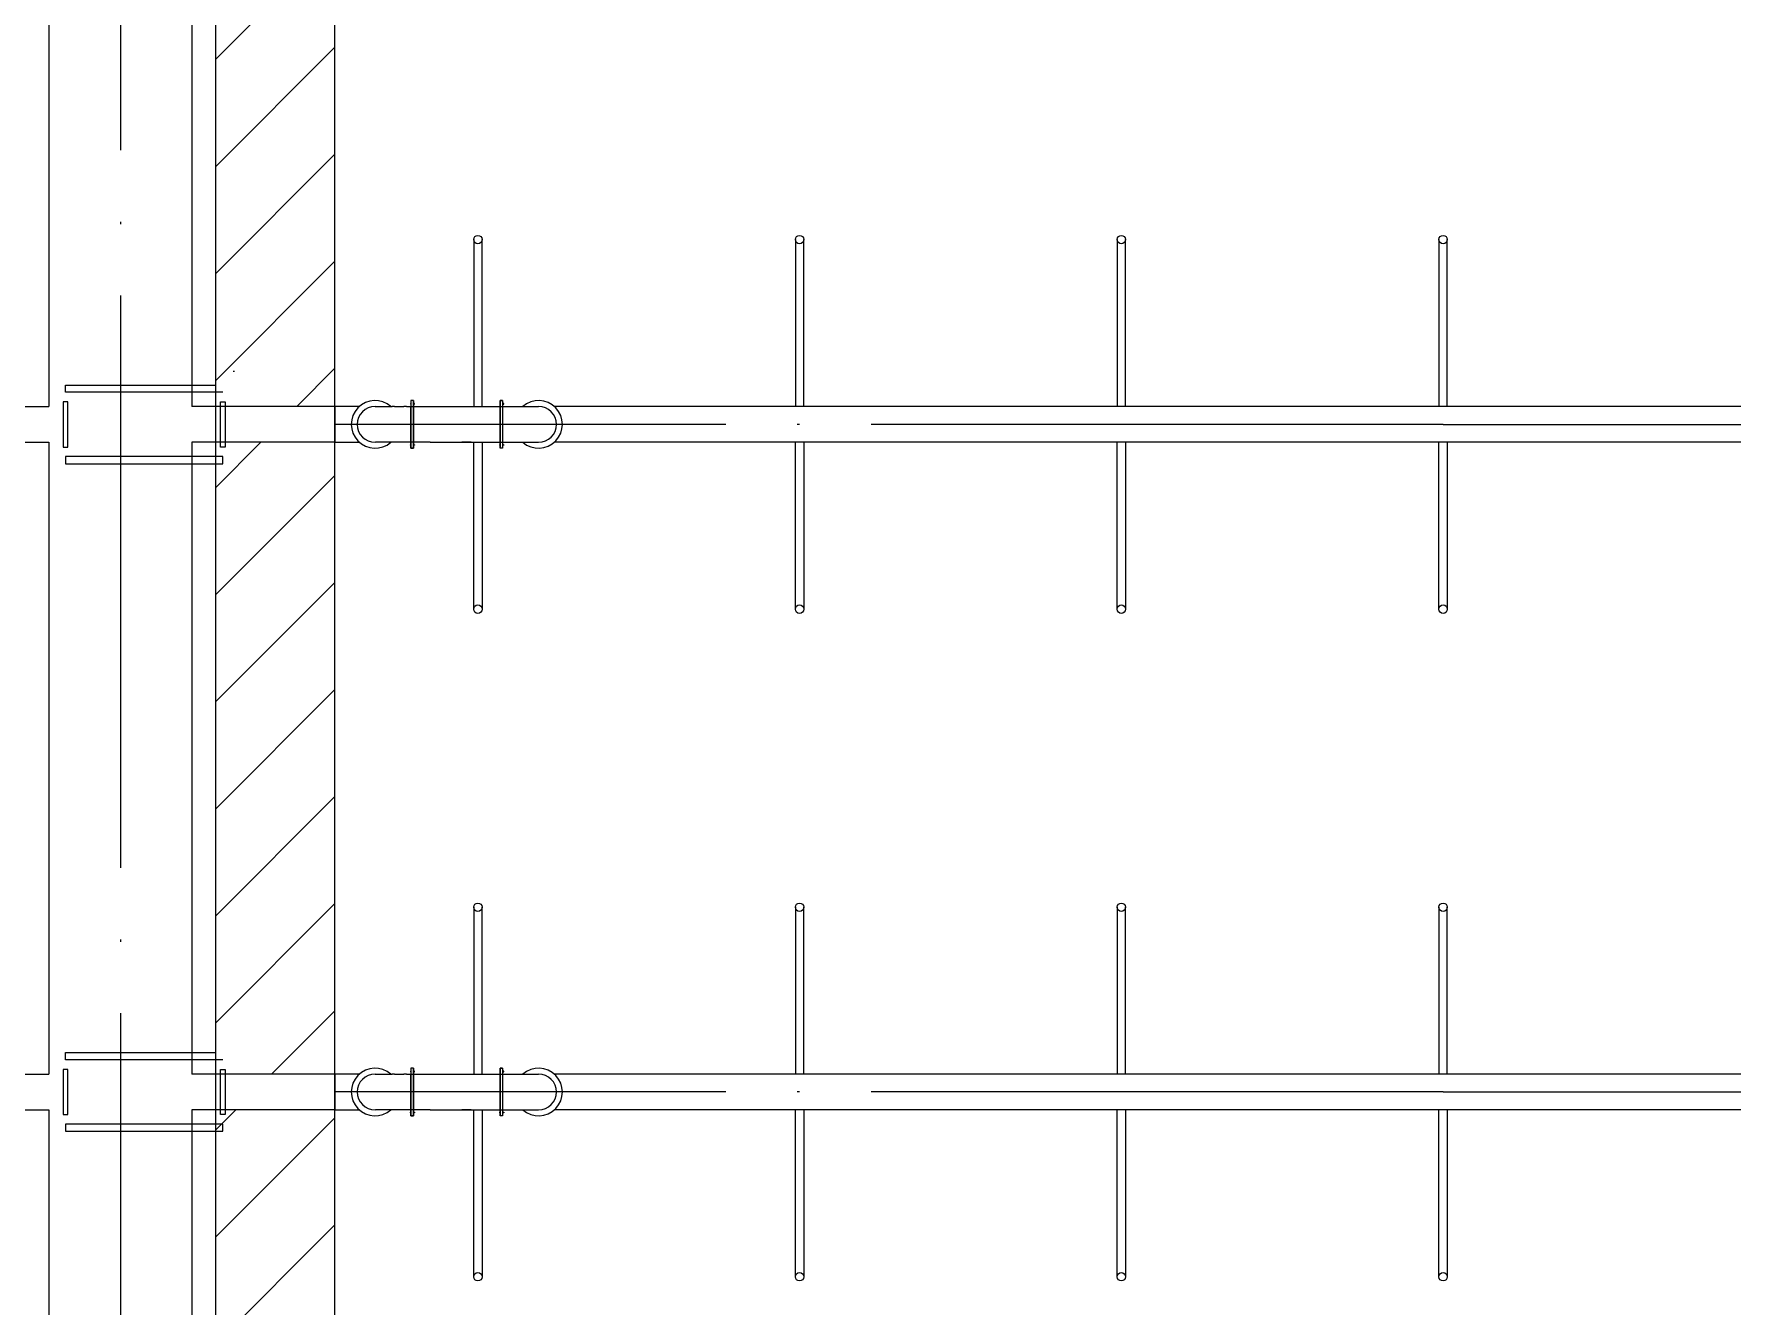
# Model space of a CAD drawing. Header units: millimetres. Extents: x 279 to 2876, y -494 to 1800.
# Drawn here: x 995.9 to 1067.2, y 194.5 to 247.8 of the extents above; entities that cross this region are included whole.
import ezdxf

# ---------------------------------------------------------------- set-up
doc = ezdxf.new("R2010")
doc.units = ezdxf.units.MM
doc.linetypes.add('ACAD_ISO04W100', pattern=[30, 24, -3, 0, -3])
doc.layers.add('图层1', color=1, linetype='Continuous', lineweight=25, plot=False)
doc.layers.add('图层2', color=5, linetype='Continuous', lineweight=25, plot=False)
doc.layers.add('图层3', color=2, linetype='Continuous')

msp = doc.modelspace()

# ---------------------------------------------------------------- hatches: boundary and pattern name
at = {"layer": '图层3'}
h = msp.add_hatch(dxfattribs=at)
h.set_pattern_fill('ANSI31', color=256, style=0)
h.set_pattern_definition([(45, (155.4213, -677.7282), (-2.245064, 2.245064), [])])
h.paths.add_polyline_path([(1020.5659, 162.43685), (1020.5659, 157.43685), (1067.0659, 157.43685), (1067.0659, 162.43685)])
h.paths.add_polyline_path([(1070.0659, 162.43685), (1070.0659, 157.43685), (1116.5659, 157.43685), (1116.5659, 162.43685)])
h.paths.add_polyline_path([(1003.5659, 157.43685), (1016.5659, 157.43685), (1016.5659, 162.43685), (1008.5659, 162.43685), (1008.5659, 172.43685), (1008.5659, 174.68685), (1003.5659, 174.68685), (1003.5659, 167.43685), (1003.5659, 162.43685)])
h.paths.add_polyline_path([(1003.5659, 176.18685), (1008.5659, 176.18685), (1008.5659, 202.68685), (1003.5659, 202.68685)])
h.paths.add_polyline_path([(1008.5659, 407.43685), (1008.5659, 412.43685), (1022.26142, 412.43685), (1027.26379, 417.43685), (1003.5659, 417.43685), (1003.5659, 400.18685), (1008.5659, 400.18685), (1008.5659, 402.43685)])
h.paths.add_polyline_path([(1027.26379, 417.43685), (1022.26142, 412.43685), (1033.1433, 412.43685), (1038.14568, 417.43685)])
h.paths.add_polyline_path([(1038.14568, 417.43685), (1033.1433, 412.43685), (1067.0659, 412.43685), (1067.0659, 417.43685)])
h.paths.add_polyline_path([(1003.5659, 372.18685), (1008.5659, 372.18685), (1008.5659, 398.68685), (1003.5659, 398.68685)])
h.paths.add_polyline_path([(1008.5659, 370.68685), (1003.5659, 370.68685), (1003.5659, 344.18685), (1008.5659, 344.18685)])
h.paths.add_polyline_path([(1008.5659, 342.68685), (1003.5659, 342.68685), (1003.5659, 316.18685), (1008.5659, 316.18685)])
h.paths.add_polyline_path([(1008.5659, 314.68685), (1003.5659, 314.68685), (1003.5659, 288.18685), (1008.5659, 288.18685)])
h.paths.add_polyline_path([(1003.5659, 260.18685), (1008.5659, 260.18685), (1008.5659, 286.68685), (1003.5659, 286.68685)])
h.paths.add_polyline_path([(1003.5659, 232.18685), (1008.5659, 232.18685), (1008.5659, 258.68685), (1003.5659, 258.68685)])
h.paths.add_polyline_path([(1008.5659, 230.68685), (1003.5659, 230.68685), (1003.5659, 204.18685), (1008.5659, 204.18685)])
h.paths.add_polyline_path([(1133.5659, 407.43685), (1133.5659, 412.43685), (1133.5659, 417.43685), (1070.0659, 417.43685), (1070.0659, 412.43685), (1128.5659, 412.43685), (1128.5659, 402.43685), (1128.5659, 162.43685), (1120.5659, 162.43685), (1120.5659, 157.43685), (1133.5659, 157.43685)])
h.paths.add_polyline_path([(1138.5659, 412.43685), (1197.0659, 412.43685), (1197.0659, 417.43685), (1133.5659, 417.43685), (1133.5659, 412.43685), (1133.5659, 402.43685), (1133.5659, 157.43685), (1146.5659, 157.43685), (1146.5659, 162.43685), (1138.5659, 162.43685), (1138.5659, 402.43685)])
h.paths.add_polyline_path([(1258.5659, 412.43685), (1258.5659, 407.43685), (1258.5659, 402.43685), (1258.5659, 400.18685), (1263.5659, 400.18685), (1263.5659, 417.43685), (1200.0659, 417.43685), (1200.0659, 412.43685)])
h.paths.add_polyline_path([(1258.5659, 372.18685), (1263.5659, 372.18685), (1263.5659, 398.68685), (1258.5659, 398.68685)])
h.paths.add_polyline_path([(1258.5659, 344.18685), (1263.5659, 344.18685), (1263.5659, 370.68685), (1258.5659, 370.68685)])
h.paths.add_polyline_path([(1258.5659, 316.18685), (1263.5659, 316.18685), (1263.5659, 342.68685), (1258.5659, 342.68685)])
h.paths.add_polyline_path([(1258.5659, 288.18685), (1263.5659, 288.18685), (1263.5659, 314.68685), (1258.5659, 314.68685)])
h.paths.add_polyline_path([(1258.5659, 260.18685), (1263.5659, 260.18685), (1263.5659, 286.68685), (1258.5659, 286.68685)])
h.paths.add_polyline_path([(1263.5659, 258.68685), (1258.5659, 258.68685), (1258.5659, 232.18685), (1263.5659, 232.18685)])
h.paths.add_polyline_path([(1263.5659, 230.68685), (1258.5659, 230.68685), (1258.5659, 204.18685), (1263.5659, 204.18685)])
h.paths.add_polyline_path([(1258.5659, 176.18685), (1263.5659, 176.18685), (1263.5659, 202.68685), (1258.5659, 202.68685)])
h.paths.add_polyline_path([(1258.5659, 162.43685), (1250.5659, 162.43685), (1250.5659, 157.43685), (1263.5659, 157.43685), (1263.5659, 162.43685), (1263.5659, 172.43685), (1263.5659, 174.68685), (1258.5659, 174.68685)])
h.paths.add_polyline_path([(1246.5659, 157.43685), (1246.5659, 162.43685), (1200.0659, 162.43685), (1200.0659, 157.43685)])
h.paths.add_polyline_path([(1150.5659, 162.43685), (1150.5659, 157.43685), (1197.0659, 157.43685), (1197.0659, 162.43685)])
h.paths.add_polyline_path([(1276.56598, 162.43685), (1276.56598, 172.43685), (1276.56598, 174.68685), (1271.56598, 174.68685), (1271.56598, 167.43685), (1271.56598, 162.43685), (1271.56598, 157.43685), (1284.56598, 157.43685), (1284.56598, 162.43685)])
h.paths.add_polyline_path([(1288.56598, 162.43685), (1288.56598, 157.43685), (1335.06598, 157.43685), (1335.06598, 162.43685)])
h.paths.add_polyline_path([(1338.06598, 162.43685), (1338.06598, 157.43685), (1384.56598, 157.43685), (1384.56598, 162.43685)], flags=17)
h.paths.add_polyline_path([(1276.56598, 202.68685), (1271.56598, 202.68685), (1271.56598, 176.18685), (1276.56598, 176.18685)])
h.paths.add_polyline_path([(1271.56598, 204.18685), (1276.56598, 204.18685), (1276.56598, 230.68685), (1271.56598, 230.68685)])
h.paths.add_polyline_path([(1271.56598, 232.18685), (1276.56598, 232.18685), (1276.56598, 258.68685), (1271.56598, 258.68685)])
h.paths.add_polyline_path([(1276.56598, 286.68685), (1271.56598, 286.68685), (1271.56598, 260.18685), (1276.56598, 260.18685)])
h.paths.add_polyline_path([(1276.56598, 314.68685), (1271.56598, 314.68685), (1271.56598, 288.18685), (1276.56598, 288.18685)])
h.paths.add_polyline_path([(1271.56598, 316.18685), (1276.56598, 316.18685), (1276.56598, 342.68685), (1271.56598, 342.68685)])
h.paths.add_polyline_path([(1271.56598, 344.18685), (1276.56598, 344.18685), (1276.56598, 370.68685), (1271.56598, 370.68685)])
h.paths.add_polyline_path([(1276.56598, 398.68685), (1271.56598, 398.68685), (1271.56598, 372.18685), (1276.56598, 372.18685)])
h.paths.add_polyline_path([(1276.56598, 412.43685), (1335.06598, 412.43685), (1335.06598, 417.43685), (1271.56598, 417.43685), (1271.56598, 400.18685), (1276.56598, 400.18685), (1276.56598, 402.43685), (1276.56598, 407.43685)])
h.paths.add_polyline_path([(1338.06598, 417.43685), (1338.06598, 412.43685), (1396.56598, 412.43685), (1396.56598, 402.43685), (1396.56598, 162.43685), (1388.56598, 162.43685), (1388.56598, 157.43685), (1401.56598, 157.43685), (1401.56598, 407.43685), (1401.56598, 412.43685), (1401.56598, 417.43685)])
h = msp.add_hatch(dxfattribs=at)
h.set_pattern_fill('AR-CONC', color=256, scale=0.25, style=0)
h.set_pattern_definition([(50, (155.42, -677.73), (45.5462, -3.9848), [4.7625, -52.3875]), (355, (155.42, -677.73), (-8.8107, 47.7642), [3.81, -41.91]), (100.451, (159.217, -678.06), (36.7356, 43.7792), [4.0475, -44.5225]), (46.1842, (155.42, -665.03), (67.7698, -10.5106), [7.1437, -78.5812]), (96.6356, (161.07, -665.904), (59.351, 61.8564), [6.0713, -66.7837]), (351.184, (155.42, -665.03), (59.3512, 61.8563), [5.715, -62.865]), (21, (161.77, -668.203), (37.9037, -25.5664), [4.7625, -52.3875]), (326, (161.77, -668.203), (15.4505, 46.047), [3.81, -41.91]), (71.4514, (164.93, -670.334), (53.3541, 20.4807), [4.0475, -44.5225]), (37.5, (155.421, -677.728), (0.77215, 21.13876), [0, -41.402, 0, -42.545, 0, -42.06875]), (7.5, (155.421, -677.728), (16.70492, 25.04514), [0, -24.257, 0, -40.4495, 0, -16.03375]), (327.5, (141.26, -677.728), (33.89765, -1.43219), [0, -15.875, 0, -49.53, 0, -65.7225]), (317.5, (134.91, -677.728), (37.0323, 6.3566), [0, -20.6375, 0, -32.893, 0, -46.6725])])
h.paths.add_polyline_path([(1008.5659, 398.68685), (1003.5659, 398.68685), (1003.5659, 372.18685), (1008.5659, 372.18685)])
h.paths.add_polyline_path([(1008.5659, 412.43685), (1022.26142, 412.43685), (1027.26379, 417.43685), (1003.5659, 417.43685), (1003.5659, 400.18685), (1008.5659, 400.18685), (1008.5659, 402.43685), (1008.5659, 407.43685)])
h.paths.add_polyline_path([(1067.0659, 417.43685), (1038.14568, 417.43685), (1033.1433, 412.43685), (1067.0659, 412.43685)])
h.paths.add_polyline_path([(1038.14568, 417.43685), (1027.26379, 417.43685), (1022.26142, 412.43685), (1033.1433, 412.43685)])
h.paths.add_polyline_path([(1133.5659, 417.43685), (1070.0659, 417.43685), (1070.0659, 412.43685), (1128.5659, 412.43685), (1128.5659, 402.43685), (1128.5659, 162.43685), (1120.5659, 162.43685), (1120.5659, 157.43685), (1133.5659, 157.43685), (1133.5659, 407.43685), (1133.5659, 412.43685)])
h.paths.add_polyline_path([(1116.5659, 162.43685), (1070.0659, 162.43685), (1070.0659, 157.43685), (1116.5659, 157.43685)])
h.paths.add_polyline_path([(1067.0659, 162.43685), (1020.5659, 162.43685), (1020.5659, 157.43685), (1067.0659, 157.43685)])
h.paths.add_polyline_path([(1008.5659, 172.43685), (1008.5659, 174.68685), (1003.5659, 174.68685), (1003.5659, 167.43685), (1003.5659, 162.43685), (1003.5659, 157.43685), (1016.5659, 157.43685), (1016.5659, 162.43685), (1008.5659, 162.43685)])
h.paths.add_polyline_path([(1008.5659, 202.68685), (1003.5659, 202.68685), (1003.5659, 176.18685), (1008.5659, 176.18685)])
h.paths.add_polyline_path([(1008.5659, 230.68685), (1003.5659, 230.68685), (1003.5659, 204.18685), (1008.5659, 204.18685)])
h.paths.add_polyline_path([(1008.5659, 258.68685), (1003.5659, 258.68685), (1003.5659, 232.18685), (1008.5659, 232.18685)])
h.paths.add_polyline_path([(1008.5659, 286.68685), (1003.5659, 286.68685), (1003.5659, 260.18685), (1008.5659, 260.18685)])
h.paths.add_polyline_path([(1008.5659, 314.68685), (1003.5659, 314.68685), (1003.5659, 288.18685), (1008.5659, 288.18685)])
h.paths.add_polyline_path([(1008.5659, 342.68685), (1003.5659, 342.68685), (1003.5659, 316.18685), (1008.5659, 316.18685)])
h.paths.add_polyline_path([(1008.5659, 370.68685), (1003.5659, 370.68685), (1003.5659, 344.18685), (1008.5659, 344.18685)])
h.paths.add_polyline_path([(1138.5659, 402.43685), (1138.5659, 412.43685), (1197.0659, 412.43685), (1197.0659, 417.43685), (1133.5659, 417.43685), (1133.5659, 412.43685), (1133.5659, 402.43685), (1133.5659, 157.43685), (1146.5659, 157.43685), (1146.5659, 162.43685), (1138.5659, 162.43685)])
h.paths.add_polyline_path([(1263.5659, 417.43685), (1200.0659, 417.43685), (1200.0659, 412.43685), (1258.5659, 412.43685), (1258.5659, 407.43685), (1258.5659, 402.43685), (1258.5659, 400.18685), (1263.5659, 400.18685)])
h.paths.add_polyline_path([(1263.5659, 398.68685), (1258.5659, 398.68685), (1258.5659, 372.18685), (1263.5659, 372.18685)])
h.paths.add_polyline_path([(1263.5659, 370.68685), (1258.5659, 370.68685), (1258.5659, 344.18685), (1263.5659, 344.18685)])
h.paths.add_polyline_path([(1263.5659, 342.68685), (1258.5659, 342.68685), (1258.5659, 316.18685), (1263.5659, 316.18685)])
h.paths.add_polyline_path([(1276.56598, 342.68685), (1271.56598, 342.68685), (1271.56598, 316.18685), (1276.56598, 316.18685)])
h.paths.add_polyline_path([(1276.56598, 370.68685), (1271.56598, 370.68685), (1271.56598, 344.18685), (1276.56598, 344.18685)])
h.paths.add_polyline_path([(1276.56598, 398.68685), (1271.56598, 398.68685), (1271.56598, 372.18685), (1276.56598, 372.18685)])
h.paths.add_polyline_path([(1276.56598, 412.43685), (1335.06598, 412.43685), (1335.06598, 417.43685), (1271.56598, 417.43685), (1271.56598, 400.18685), (1276.56598, 400.18685), (1276.56598, 402.43685), (1276.56598, 407.43685)])
h.paths.add_polyline_path([(1263.5659, 314.68685), (1258.5659, 314.68685), (1258.5659, 288.18685), (1263.5659, 288.18685)])
h.paths.add_polyline_path([(1276.56598, 314.68685), (1271.56598, 314.68685), (1271.56598, 288.18685), (1276.56598, 288.18685)])
h.paths.add_polyline_path([(1276.56598, 286.68685), (1271.56598, 286.68685), (1271.56598, 260.18685), (1276.56598, 260.18685)])
h.paths.add_polyline_path([(1263.5659, 286.68685), (1258.5659, 286.68685), (1258.5659, 260.18685), (1263.5659, 260.18685)])
h.paths.add_polyline_path([(1263.5659, 258.68685), (1258.5659, 258.68685), (1258.5659, 232.18685), (1263.5659, 232.18685)])
h.paths.add_polyline_path([(1276.56598, 258.68685), (1271.56598, 258.68685), (1271.56598, 232.18685), (1276.56598, 232.18685)])
h.paths.add_polyline_path([(1276.56598, 230.68685), (1271.56598, 230.68685), (1271.56598, 204.18685), (1276.56598, 204.18685)])
h.paths.add_polyline_path([(1263.5659, 230.68685), (1258.5659, 230.68685), (1258.5659, 204.18685), (1263.5659, 204.18685)])
h.paths.add_polyline_path([(1263.5659, 202.68685), (1258.5659, 202.68685), (1258.5659, 176.18685), (1263.5659, 176.18685)])
h.paths.add_polyline_path([(1276.56598, 202.68685), (1271.56598, 202.68685), (1271.56598, 176.18685), (1276.56598, 176.18685)])
h.paths.add_polyline_path([(1246.5659, 162.43685), (1200.0659, 162.43685), (1200.0659, 157.43685), (1246.5659, 157.43685)])
h.paths.add_polyline_path([(1263.5659, 162.43685), (1263.5659, 172.43685), (1263.5659, 174.68685), (1258.5659, 174.68685), (1258.5659, 162.43685), (1250.5659, 162.43685), (1250.5659, 157.43685), (1263.5659, 157.43685)])
h.paths.add_polyline_path([(1284.56598, 162.43685), (1276.56598, 162.43685), (1276.56598, 172.43685), (1276.56598, 174.68685), (1271.56598, 174.68685), (1271.56598, 167.43685), (1271.56598, 162.43685), (1271.56598, 157.43685), (1284.56598, 157.43685)])
h.paths.add_polyline_path([(1335.06598, 162.43685), (1288.56598, 162.43685), (1288.56598, 157.43685), (1335.06598, 157.43685)])
h.paths.add_polyline_path([(1197.0659, 162.43685), (1150.5659, 162.43685), (1150.5659, 157.43685), (1197.0659, 157.43685)])
h.paths.add_polyline_path([(1384.56598, 162.43685), (1338.06598, 162.43685), (1338.06598, 157.43685), (1384.56598, 157.43685)])
h.paths.add_polyline_path([(1401.56598, 407.43685), (1401.56598, 412.43685), (1401.56598, 417.43685), (1338.06598, 417.43685), (1338.06598, 412.43685), (1396.56598, 412.43685), (1396.56598, 402.43685), (1396.56598, 162.43685), (1388.56598, 162.43685), (1388.56598, 157.43685), (1401.56598, 157.43685)])

# ---------------------------------------------------------------- linework, layer by layer
at = {"linetype": 'ACAD_ISO04W100'}
msp.add_line((999.56586, 417.43685), (999.56586, 144.43685), dxfattribs=at)
msp.add_line((999.56586, 417.43685), (999.56586, 144.43685), dxfattribs=at)
at = {"lineweight": 0}
for p, q in [((1003.5659, 167.43685), (1003.5659, 417.43685)), ((1003.5659, 167.43685), (1003.5659, 417.43685)), ((1008.5659, 162.43685), (1008.5659, 402.43685))]:
    msp.add_line(p, q, dxfattribs=at)
at = {"linetype": 'ACAD_ISO04W100', "lineweight": 0}
for p, q in [((1055.0659, 231.43685), (1008.5659, 231.43685)), ((1055.0659, 231.43685), (1128.5659, 231.43685)), ((1055.0659, 203.43685), (1008.5659, 203.43685)), ((1055.0659, 203.43685), (1128.5659, 203.43685))]:
    msp.add_line(p, q, dxfattribs=at)
at = {"layer": '图层1'}
for p, q in [((1011.76079, 232.30685), (1011.74079, 232.30685)), ((1011.74079, 232.30685), (1011.74079, 232.28685)), ((1011.74079, 232.28685), (1011.76079, 232.28685)), ((1011.86079, 232.43685), (1011.76079, 232.43685)), ((1011.76079, 232.43685), (1011.76079, 232.18685)), ((1011.76079, 232.43685), (1011.76079, 230.43545)), ((1011.86079, 232.43685), (1011.76079, 232.43685)), ((1011.86079, 232.18685), (1011.86079, 232.43685)), ((1011.86079, 232.43685), (1011.86079, 230.43545)), ((1011.87579, 232.30685), (1011.86079, 232.30685)), ((1011.86079, 232.28685), (1011.87579, 232.28685)), ((1011.86079, 232.28685), (1011.86079, 232.18685)), ((1011.88579, 232.32685), (1011.87579, 232.32685)), ((1011.87579, 232.32685), (1011.87579, 232.30685)), ((1011.87579, 232.28685), (1011.87579, 232.30685)), ((1011.87579, 232.26685), (1011.87579, 232.28685)), ((1011.88579, 232.30685), (1011.88579, 232.32685)), ((1011.91079, 232.30685), (1011.88579, 232.30685)), ((1011.88579, 232.30685), (1011.88579, 232.28685)), ((1011.88579, 232.28685), (1011.91079, 232.28685)), ((1011.88579, 232.28685), (1011.88579, 232.26685)), ((1011.91079, 232.28685), (1011.91079, 232.30685)), ((1015.50623, 232.30685), (1015.48623, 232.30685)), ((1015.48623, 232.30685), (1015.48623, 232.28685)), ((1015.48623, 232.28685), (1015.50623, 232.28685)), ((1015.50623, 232.28685), (1015.50623, 232.43685)), ((1015.50623, 232.43685), (1015.60623, 232.43685)), ((1015.50623, 232.43685), (1015.50623, 230.43545)), ((1015.60623, 232.43685), (1015.50623, 232.43685)), ((1015.50623, 232.18685), (1015.50623, 232.28685)), ((1015.60623, 232.43685), (1015.60623, 230.72814)), ((1015.60623, 232.43685), (1015.60623, 230.43545)), ((1015.62123, 232.30685), (1015.60623, 232.30685)), ((1015.60623, 232.28685), (1015.62123, 232.28685)), ((1015.60623, 232.28685), (1015.60623, 232.18685)), ((1015.63123, 232.32685), (1015.62123, 232.32685)), ((1015.62123, 232.32685), (1015.62123, 232.30685)), ((1015.62123, 232.28685), (1015.62123, 232.30685)), ((1015.62123, 232.26685), (1015.62123, 232.28685)), ((1015.63123, 232.30685), (1015.63123, 232.32685)), ((1015.65623, 232.30685), (1015.63123, 232.30685)), ((1015.63123, 232.30685), (1015.63123, 232.28685)), ((1015.63123, 232.28685), (1015.65623, 232.28685)), ((1015.63123, 232.28685), (1015.63123, 232.26685)), ((1015.65623, 232.28685), (1015.65623, 232.30685)), ((1008.5659, 232.18685), (1008.5659, 230.68685)), ((1009.5659, 232.18685), (1008.5659, 232.18685)), ((1009.59429, 232.18685), (1009.5659, 232.18685)), ((1010.25572, 232.18685), (1010.9659, 232.18685)), ((1011.0659, 232.18685), (1010.9659, 232.18685)), ((1011.0659, 232.18685), (1011.4659, 232.18685)), ((1011.5659, 232.18685), (1011.4659, 232.18685)), ((1011.5659, 232.18685), (1012.1659, 232.18685)), ((1011.76079, 230.68685), (1011.76079, 232.18685)), ((1011.86079, 230.43685), (1011.86079, 232.18685)), ((1011.88579, 232.26685), (1011.87579, 232.26685)), ((1012.1659, 232.18685), (1012.5659, 232.18685)), ((1012.5659, 232.18685), (1017.11314, 232.18685)), ((1015.50623, 230.43685), (1015.50623, 232.18685)), ((1015.63123, 232.26685), (1015.62123, 232.26685)), ((1008.5659, 230.68685), (1009.5659, 230.68685)), ((1009.5659, 230.68685), (1009.59429, 230.68685)), ((1010.9659, 230.68685), (1010.2659, 230.68685)), ((1011.0659, 230.68685), (1010.9659, 230.68685)), ((1011.4659, 230.68685), (1011.0659, 230.68685)), ((1011.5659, 230.68685), (1011.4659, 230.68685)), ((1012.1659, 230.68685), (1011.5659, 230.68685)), ((1011.74079, 230.56545), (1011.74079, 230.58545)), ((1011.74079, 230.58545), (1011.76079, 230.58545)), ((1011.76079, 230.56545), (1011.74079, 230.56545)), ((1011.76079, 230.68685), (1011.76079, 230.43685)), ((1011.76079, 230.43685), (1011.76079, 230.68685)), ((1011.76079, 230.43685), (1011.86079, 230.43685)), ((1011.86079, 230.43685), (1011.76079, 230.43685)), ((1011.86079, 230.43545), (1011.76079, 230.43545)), ((1011.86079, 230.68685), (1011.86079, 230.43685)), ((1011.86079, 230.58545), (1011.87579, 230.58545)), ((1011.87579, 230.56545), (1011.86079, 230.56545)), ((1011.88579, 230.60545), (1011.87579, 230.60545)), ((1011.87579, 230.60545), (1011.87579, 230.58545)), ((1011.87579, 230.58545), (1011.87579, 230.56545)), ((1011.87579, 230.54545), (1011.87579, 230.56545)), ((1011.88579, 230.54545), (1011.87579, 230.54545)), ((1011.88579, 230.58545), (1011.88579, 230.60545)), ((1011.88579, 230.58545), (1011.91079, 230.58545)), ((1011.88579, 230.56545), (1011.88579, 230.58545)), ((1011.91079, 230.56545), (1011.88579, 230.56545)), ((1011.88579, 230.56545), (1011.88579, 230.54545)), ((1011.91079, 230.58545), (1011.91079, 230.56545)), ((1012.5659, 230.68685), (1012.1659, 230.68685)), ((1012.5659, 230.68685), (1017.11314, 230.68685)), ((1015.48623, 230.56545), (1015.48623, 230.58545)), ((1015.48623, 230.58545), (1015.50623, 230.58545)), ((1015.50623, 230.56545), (1015.48623, 230.56545)), ((1015.60623, 230.43685), (1015.50623, 230.43685)), ((1015.60623, 230.43545), (1015.50623, 230.43545)), ((1015.60623, 230.72814), (1015.60623, 230.68685)), ((1015.60623, 230.68685), (1015.60623, 230.43685)), ((1015.60623, 230.58545), (1015.62123, 230.58545)), ((1015.62123, 230.56545), (1015.60623, 230.56545)), ((1015.63123, 230.60545), (1015.62123, 230.60545)), ((1015.62123, 230.60545), (1015.62123, 230.58545)), ((1015.62123, 230.58545), (1015.62123, 230.56545)), ((1015.62123, 230.54545), (1015.62123, 230.56545)), ((1015.63123, 230.54545), (1015.62123, 230.54545)), ((1015.63123, 230.58545), (1015.63123, 230.60545)), ((1015.63123, 230.58545), (1015.65623, 230.58545)), ((1015.63123, 230.56545), (1015.63123, 230.58545)), ((1015.65623, 230.56545), (1015.63123, 230.56545)), ((1015.63123, 230.56545), (1015.63123, 230.54545)), ((1015.65623, 230.58545), (1015.65623, 230.56545)), ((1008.5659, 204.18685), (1008.5659, 202.68685)), ((1009.5659, 204.18685), (1008.5659, 204.18685)), ((1009.59429, 204.18685), (1009.5659, 204.18685)), ((1010.25572, 204.18685), (1010.9659, 204.18685)), ((1011.0659, 204.18685), (1010.9659, 204.18685)), ((1011.0659, 204.18685), (1011.4659, 204.18685)), ((1011.5659, 204.18685), (1011.4659, 204.18685)), ((1011.5659, 204.18685), (1012.1659, 204.18685)), ((1011.76079, 204.30685), (1011.74079, 204.30685)), ((1011.74079, 204.30685), (1011.74079, 204.28685)), ((1011.74079, 204.28685), (1011.76079, 204.28685)), ((1011.86079, 204.43685), (1011.76079, 204.43685)), ((1011.76079, 204.43685), (1011.76079, 204.18685)), ((1011.76079, 204.43685), (1011.76079, 202.43545)), ((1011.86079, 204.43685), (1011.76079, 204.43685)), ((1011.76079, 202.68685), (1011.76079, 204.18685)), ((1011.86079, 204.18685), (1011.86079, 204.43685)), ((1011.86079, 204.43685), (1011.86079, 202.43545)), ((1011.87579, 204.30685), (1011.86079, 204.30685)), ((1011.86079, 204.28685), (1011.87579, 204.28685)), ((1011.86079, 204.28685), (1011.86079, 204.18685)), ((1011.86079, 202.43685), (1011.86079, 204.18685)), ((1011.88579, 204.32685), (1011.87579, 204.32685)), ((1011.87579, 204.32685), (1011.87579, 204.30685)), ((1011.87579, 204.28685), (1011.87579, 204.30685)), ((1011.87579, 204.26685), (1011.87579, 204.28685)), ((1011.88579, 204.26685), (1011.87579, 204.26685)), ((1011.88579, 204.30685), (1011.88579, 204.32685)), ((1011.91079, 204.30685), (1011.88579, 204.30685)), ((1011.88579, 204.30685), (1011.88579, 204.28685)), ((1011.88579, 204.28685), (1011.91079, 204.28685)), ((1011.88579, 204.28685), (1011.88579, 204.26685)), ((1011.91079, 204.28685), (1011.91079, 204.30685)), ((1012.1659, 204.18685), (1012.5659, 204.18685)), ((1012.5659, 204.18685), (1017.11314, 204.18685)), ((1015.50623, 204.30685), (1015.48623, 204.30685)), ((1015.48623, 204.30685), (1015.48623, 204.28685)), ((1015.48623, 204.28685), (1015.50623, 204.28685)), ((1015.50623, 204.28685), (1015.50623, 204.43685)), ((1015.50623, 204.43685), (1015.60623, 204.43685)), ((1015.50623, 204.43685), (1015.50623, 202.43545)), ((1015.60623, 204.43685), (1015.50623, 204.43685)), ((1015.50623, 204.18685), (1015.50623, 204.28685)), ((1015.50623, 202.43685), (1015.50623, 204.18685)), ((1015.60623, 204.43685), (1015.60623, 202.72814)), ((1015.60623, 204.43685), (1015.60623, 202.43545)), ((1015.62123, 204.30685), (1015.60623, 204.30685)), ((1015.60623, 204.28685), (1015.62123, 204.28685)), ((1015.60623, 204.28685), (1015.60623, 204.18685)), ((1015.63123, 204.32685), (1015.62123, 204.32685)), ((1015.62123, 204.32685), (1015.62123, 204.30685)), ((1015.62123, 204.28685), (1015.62123, 204.30685)), ((1015.62123, 204.26685), (1015.62123, 204.28685)), ((1015.63123, 204.26685), (1015.62123, 204.26685)), ((1015.63123, 204.30685), (1015.63123, 204.32685)), ((1015.65623, 204.30685), (1015.63123, 204.30685)), ((1015.63123, 204.30685), (1015.63123, 204.28685)), ((1015.63123, 204.28685), (1015.65623, 204.28685)), ((1015.63123, 204.28685), (1015.63123, 204.26685)), ((1015.65623, 204.28685), (1015.65623, 204.30685)), ((1008.5659, 202.68685), (1009.5659, 202.68685)), ((1009.5659, 202.68685), (1009.59429, 202.68685)), ((1010.9659, 202.68685), (1010.2659, 202.68685)), ((1011.0659, 202.68685), (1010.9659, 202.68685)), ((1011.4659, 202.68685), (1011.0659, 202.68685)), ((1011.5659, 202.68685), (1011.4659, 202.68685)), ((1012.1659, 202.68685), (1011.5659, 202.68685)), ((1011.74079, 202.56545), (1011.74079, 202.58545)), ((1011.74079, 202.58545), (1011.76079, 202.58545)), ((1011.76079, 202.56545), (1011.74079, 202.56545)), ((1011.76079, 202.68685), (1011.76079, 202.43685)), ((1011.76079, 202.43685), (1011.76079, 202.68685)), ((1011.76079, 202.43685), (1011.86079, 202.43685)), ((1011.86079, 202.43685), (1011.76079, 202.43685)), ((1011.86079, 202.43545), (1011.76079, 202.43545)), ((1011.86079, 202.68685), (1011.86079, 202.43685)), ((1011.86079, 202.58545), (1011.87579, 202.58545)), ((1011.87579, 202.56545), (1011.86079, 202.56545)), ((1011.88579, 202.60545), (1011.87579, 202.60545)), ((1011.87579, 202.60545), (1011.87579, 202.58545)), ((1011.87579, 202.58545), (1011.87579, 202.56545)), ((1011.87579, 202.54545), (1011.87579, 202.56545)), ((1011.88579, 202.54545), (1011.87579, 202.54545)), ((1011.88579, 202.58545), (1011.88579, 202.60545)), ((1011.88579, 202.58545), (1011.91079, 202.58545)), ((1011.88579, 202.56545), (1011.88579, 202.58545)), ((1011.91079, 202.56545), (1011.88579, 202.56545)), ((1011.88579, 202.56545), (1011.88579, 202.54545)), ((1011.91079, 202.58545), (1011.91079, 202.56545)), ((1012.5659, 202.68685), (1012.1659, 202.68685)), ((1012.5659, 202.68685), (1017.11314, 202.68685)), ((1015.48623, 202.56545), (1015.48623, 202.58545)), ((1015.48623, 202.58545), (1015.50623, 202.58545)), ((1015.50623, 202.56545), (1015.48623, 202.56545)), ((1015.60623, 202.43685), (1015.50623, 202.43685)), ((1015.60623, 202.43545), (1015.50623, 202.43545)), ((1015.60623, 202.72814), (1015.60623, 202.68685)), ((1015.60623, 202.68685), (1015.60623, 202.43685)), ((1015.60623, 202.58545), (1015.62123, 202.58545)), ((1015.62123, 202.56545), (1015.60623, 202.56545)), ((1015.63123, 202.60545), (1015.62123, 202.60545)), ((1015.62123, 202.60545), (1015.62123, 202.58545)), ((1015.62123, 202.58545), (1015.62123, 202.56545)), ((1015.62123, 202.54545), (1015.62123, 202.56545)), ((1015.63123, 202.54545), (1015.62123, 202.54545)), ((1015.63123, 202.58545), (1015.63123, 202.60545)), ((1015.63123, 202.58545), (1015.65623, 202.58545)), ((1015.63123, 202.56545), (1015.63123, 202.58545)), ((1015.65623, 202.56545), (1015.63123, 202.56545)), ((1015.63123, 202.56545), (1015.63123, 202.54545)), ((1015.65623, 202.58545), (1015.65623, 202.56545))]:
    msp.add_line(p, q, dxfattribs=at)
for centre, radius, start, end in [((1010.25572, 231.43685), 1, 48.5903779, 311.4096221), ((1017.11314, 231.43685), 1, 228.5903779, 131.4096221), ((1010.25572, 231.43685), 0.75, 90, 270), ((1017.11314, 231.43685), 0.75, 270, 90), ((1010.25572, 203.43685), 1, 48.5903779, 311.4096221), ((1010.25572, 203.43685), 0.75, 90, 270), ((1017.11314, 203.43685), 1, 228.5903779, 131.4096221), ((1017.11314, 203.43685), 0.75, 270, 90)]:
    msp.add_arc(centre, radius, start, end, dxfattribs=at)
at = {"layer": '图层2'}
for p, q in [((996.56586, 258.68685), (996.56586, 232.18685)), ((996.56586, 258.68685), (996.56586, 232.18685)), ((996.56586, 258.68685), (996.56586, 232.18685)), ((996.56586, 258.68685), (996.56586, 232.18685)), ((1002.56586, 258.68685), (1002.56586, 232.18685)), ((1002.56586, 258.68685), (1002.56586, 232.18685)), ((1002.56586, 258.68685), (1002.56586, 232.18685)), ((1002.56586, 258.68685), (1002.56586, 232.18685)), ((1014.3909, 239.18685), (1014.3909, 232.18685)), ((1014.7409, 232.18685), (1014.7409, 239.18685)), ((1027.8909, 239.18685), (1027.8909, 232.18685)), ((1027.8909, 239.18685), (1027.8909, 232.18685)), ((1028.2409, 232.18685), (1028.2409, 239.18685)), ((1028.2409, 232.18685), (1028.2409, 239.18685)), ((1041.3909, 239.18685), (1041.3909, 232.18685)), ((1041.7409, 232.18685), (1041.7409, 239.18685)), ((1054.8909, 239.18685), (1054.8909, 232.18685)), ((1055.2409, 232.18685), (1055.2409, 239.18685)), ((990.56581, 232.18685), (996.56586, 232.18685)), ((1008.5659, 232.18685), (1002.56586, 232.18685)), ((1127.7409, 232.18685), (1017.77458, 232.18685)), ((990.56581, 230.68685), (996.56586, 230.68685)), ((996.56586, 230.68685), (996.56586, 204.18685)), ((996.56586, 230.68685), (996.56586, 204.18685)), ((996.56586, 230.68685), (996.56586, 204.18685)), ((996.56586, 230.68685), (996.56586, 204.18685)), ((1002.56586, 230.68685), (1002.56586, 204.18685)), ((1002.56586, 230.68685), (1002.56586, 204.18685)), ((1002.56586, 230.68685), (1002.56586, 204.18685)), ((1008.5659, 230.68685), (1002.56586, 230.68685)), ((1002.56586, 230.68685), (1002.56586, 204.18685)), ((1014.2909, 230.68685), (1013.8909, 230.68685)), ((1014.3909, 223.68685), (1014.3909, 230.68685)), ((1014.7409, 230.68685), (1014.7409, 223.68685)), ((1127.7409, 230.68685), (1017.77458, 230.68685)), ((1027.8909, 223.68685), (1027.8909, 230.68685)), ((1027.8909, 223.68685), (1027.8909, 230.68685)), ((1028.2409, 230.68685), (1028.2409, 223.68685)), ((1028.2409, 230.68685), (1028.2409, 223.68685)), ((1041.3909, 223.68685), (1041.3909, 230.68685)), ((1041.7409, 230.68685), (1041.7409, 223.68685)), ((1054.8909, 223.68685), (1054.8909, 230.68685)), ((1055.2409, 230.68685), (1055.2409, 223.68685)), ((1014.3909, 211.18685), (1014.3909, 204.18685)), ((1014.7409, 204.18685), (1014.7409, 211.18685)), ((1027.8909, 211.18685), (1027.8909, 204.18685)), ((1027.8909, 211.18685), (1027.8909, 204.18685)), ((1028.2409, 204.18685), (1028.2409, 211.18685)), ((1028.2409, 204.18685), (1028.2409, 211.18685)), ((1041.3909, 211.18685), (1041.3909, 204.18685)), ((1041.7409, 204.18685), (1041.7409, 211.18685)), ((1054.8909, 211.18685), (1054.8909, 204.18685)), ((1055.2409, 204.18685), (1055.2409, 211.18685)), ((990.56581, 204.18685), (996.56586, 204.18685)), ((1008.5659, 204.18685), (1002.56586, 204.18685)), ((1127.7409, 204.18685), (1017.77458, 204.18685)), ((990.56581, 202.68685), (996.56586, 202.68685)), ((996.56586, 202.68685), (996.56586, 176.18685)), ((996.56586, 202.68685), (996.56586, 176.18685)), ((996.56586, 202.68685), (996.56586, 176.18685)), ((996.56586, 202.68685), (996.56586, 176.18685)), ((1002.56586, 202.68685), (1002.56586, 176.18685)), ((1002.56586, 202.68685), (1002.56586, 176.18685)), ((1002.56586, 202.68685), (1002.56586, 176.18685)), ((1008.5659, 202.68685), (1002.56586, 202.68685)), ((1002.56586, 202.68685), (1002.56586, 176.18685)), ((1014.2909, 202.68685), (1013.8909, 202.68685)), ((1014.3909, 195.68685), (1014.3909, 202.68685)), ((1014.7409, 202.68685), (1014.7409, 195.68685)), ((1127.7409, 202.68685), (1017.77458, 202.68685)), ((1027.8909, 195.68685), (1027.8909, 202.68685)), ((1027.8909, 195.68685), (1027.8909, 202.68685)), ((1028.2409, 202.68685), (1028.2409, 195.68685)), ((1028.2409, 202.68685), (1028.2409, 195.68685)), ((1041.3909, 195.68685), (1041.3909, 202.68685)), ((1041.7409, 202.68685), (1041.7409, 195.68685)), ((1054.8909, 195.68685), (1054.8909, 202.68685)), ((1055.2409, 202.68685), (1055.2409, 195.68685))]:
    msp.add_line(p, q, dxfattribs=at)
for centre in [(1014.5659, 239.18685), (1014.5659, 239.18685), (1028.0659, 239.18685), (1028.0659, 239.18685), (1041.5659, 239.18685), (1055.0659, 239.18685), (1014.5659, 223.68685), (1028.0659, 223.68685), (1028.0659, 223.68685), (1041.5659, 223.68685), (1055.0659, 223.68685), (1014.5659, 211.18685), (1014.5659, 211.18685), (1028.0659, 211.18685), (1028.0659, 211.18685), (1041.5659, 211.18685), (1055.0659, 211.18685), (1014.5659, 195.68685), (1028.0659, 195.68685), (1028.0659, 195.68685), (1041.5659, 195.68685), (1055.0659, 195.68685)]:
    msp.add_circle(centre, 0.175, dxfattribs=at)
at = {"layer": '图层3'}
for p, q in [((997.2659, 232.78685), (997.2659, 233.08685)), ((997.2659, 233.08685), (1003.5659, 233.08685)), ((997.3659, 232.38685), (997.1659, 232.38685)), ((997.1659, 232.38685), (997.1659, 232.18685)), ((997.5659, 232.78685), (997.2659, 232.78685)), ((997.3659, 232.18685), (997.3659, 232.38685)), ((1003.8659, 232.78685), (997.5659, 232.78685)), ((1003.7659, 232.18685), (1003.7659, 232.38685)), ((1003.7659, 232.38685), (1003.9659, 232.38685)), ((1003.9659, 232.38685), (1003.9659, 232.18685)), ((997.1659, 232.18685), (997.1659, 230.68685)), ((997.3659, 230.48685), (997.3659, 232.18685)), ((1003.7659, 230.48685), (1003.7659, 232.18685)), ((1003.9659, 232.18685), (1003.9659, 230.48685)), ((997.1659, 230.68685), (997.1659, 230.48685)), ((997.1659, 230.48685), (997.3659, 230.48685)), ((1003.9659, 230.48685), (1003.7659, 230.48685)), ((997.5659, 230.08685), (997.2659, 230.08685)), ((997.2659, 230.08685), (997.2659, 229.78685)), ((997.2659, 229.78685), (1003.5659, 229.78685)), ((1003.8659, 230.08685), (997.5659, 230.08685)), ((1003.5659, 229.78685), (1003.8659, 229.78685)), ((1003.8659, 229.78685), (1003.8659, 230.08685)), ((997.2659, 204.78685), (997.2659, 205.08685)), ((997.2659, 205.08685), (1003.5659, 205.08685)), ((997.5659, 204.78685), (997.2659, 204.78685)), ((1003.8659, 204.78685), (997.5659, 204.78685)), ((997.3659, 204.38685), (997.1659, 204.38685)), ((997.1659, 204.38685), (997.1659, 204.18685)), ((997.1659, 204.18685), (997.1659, 202.68685)), ((997.3659, 204.18685), (997.3659, 204.38685)), ((997.3659, 202.48685), (997.3659, 204.18685)), ((1003.7659, 204.18685), (1003.7659, 204.38685)), ((1003.7659, 204.38685), (1003.9659, 204.38685)), ((1003.7659, 202.48685), (1003.7659, 204.18685)), ((1003.9659, 204.38685), (1003.9659, 204.18685)), ((1003.9659, 204.18685), (1003.9659, 202.48685)), ((997.1659, 202.68685), (997.1659, 202.48685)), ((997.1659, 202.48685), (997.3659, 202.48685)), ((1003.9659, 202.48685), (1003.7659, 202.48685)), ((997.5659, 202.08685), (997.2659, 202.08685)), ((997.2659, 202.08685), (997.2659, 201.78685)), ((997.2659, 201.78685), (1003.5659, 201.78685)), ((1003.8659, 202.08685), (997.5659, 202.08685)), ((1003.5659, 201.78685), (1003.8659, 201.78685)), ((1003.8659, 201.78685), (1003.8659, 202.08685))]:
    msp.add_line(p, q, dxfattribs=at)

doc.saveas('drawing.dxf')
